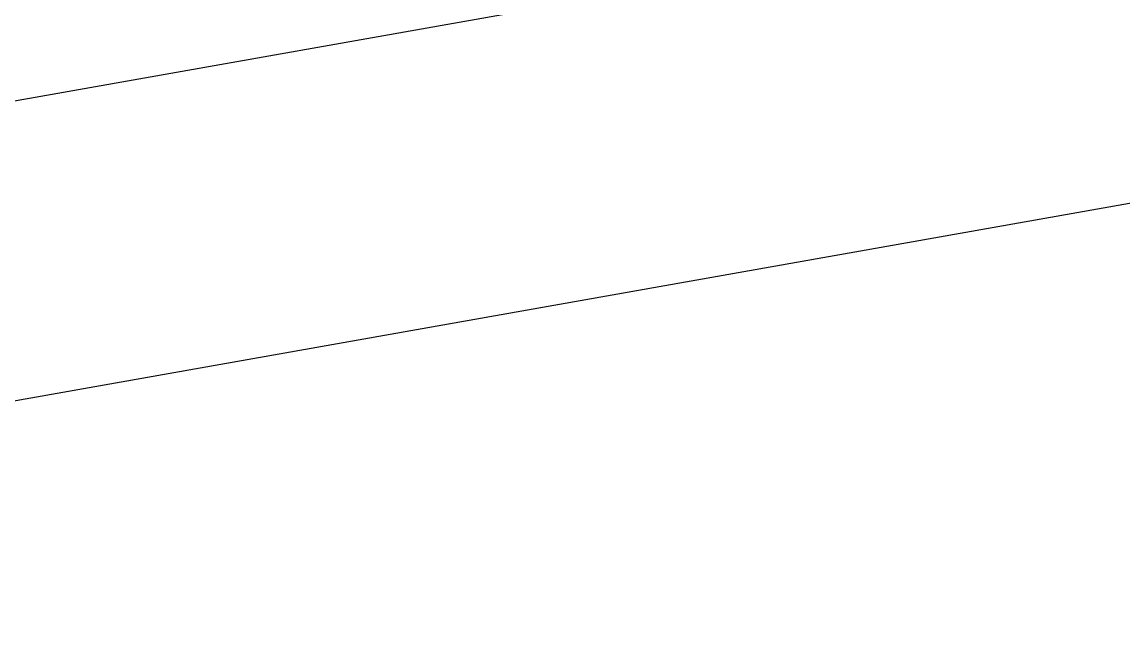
# Model space of a CAD drawing. Header units: millimetres. Extents: x -13407 to 95998, y -2611 to 109495.
# Drawn here: x 17317.241 to 17317.783, y 51113.683 to 51113.985 of the extents above; entities that cross this region are included whole.
import ezdxf
from ezdxf import colors
from ezdxf.entities.mleader import LeaderData, LeaderLine
from ezdxf.math import Vec2, Vec3

# ---------------------------------------------------------------- set-up
doc = ezdxf.new("R2010")
doc.units = ezdxf.units.MM
for name, color, linetype, lineweight in [('АР_Отметки', 250, 'Continuous', 15), ('АР_Размеры', 175, 'Continuous', 9), ('АР_Сущ Несущая стена', 202, 'Continuous', 30)]:
    doc.layers.add(name, color=color, linetype=linetype, lineweight=lineweight)
doc.styles.add('ISOCPEUR', font='isocpeur.ttf', dxfattribs={"width": 0.7})

# ---------------------------------------------------------------- blocks, each defined once
blk = doc.blocks.new('_DotSmall')
at = {"color": 0, "linetype": 'ByBlock', "const_width": 0.5}
blk.add_lwpolyline([(-0.0625, 0, 1), (0.0625, 0, 1)], format="xyb", close=True, dxfattribs=at)

msp = doc.modelspace()

# ---------------------------------------------------------------- linework, layer by layer
at = {"layer": 'АР_Размеры', "color": 5, "lineweight": 0, "ltscale": 100, "transparency": 33554687}
for points in [[(17316.1409, 51113.60436), (17319.86246, 51114.26396, 0.228696), (17320.16326, 51114.48102, -0.319049), (17320.60666, 51114.69914, -0.319002), (17320.95871, 51114.35235), (17321.17149, 51113.15185, -0.4144), (17321.02332, 51112.93985), (17320.78323, 51112.8973, 0.668339), (17320.7104, 51112.56732), (17322.12364, 51111.57956, 0.198883)], [(17316.1409, 51113.60436), (17319.86246, 51114.26396, 0.228696), (17320.16326, 51114.48102, -0.319049), (17320.60666, 51114.69914, -0.319002), (17320.95871, 51114.35235), (17321.17149, 51113.15185, -0.4144), (17321.02332, 51112.93985), (17320.78323, 51112.8973, 0.668339), (17320.7104, 51112.56732), (17322.12364, 51111.57956, 0.198883)], [(17316.1409, 51113.60436), (17319.86246, 51114.26396, 0.228696), (17320.16326, 51114.48102, -0.319049), (17320.60666, 51114.69914, -0.319002), (17320.95871, 51114.35235), (17321.17149, 51113.15185, -0.4144), (17321.02332, 51112.93985), (17320.78323, 51112.8973, 0.668339), (17320.7104, 51112.56732), (17322.12364, 51111.57956, 0.198883)], [(17316.1409, 51113.60436), (17319.86246, 51114.26396, 0.228696), (17320.16326, 51114.48102, -0.319049), (17320.60666, 51114.69914, -0.319002), (17320.95871, 51114.35235), (17321.17149, 51113.15185, -0.4144), (17321.02332, 51112.93985), (17320.78323, 51112.8973, 0.668339), (17320.7104, 51112.56732), (17322.12364, 51111.57956, 0.198883)], [(17316.1409, 51113.60436), (17319.86246, 51114.26396, 0.228696), (17320.16326, 51114.48102, -0.319049), (17320.60666, 51114.69914, -0.319002), (17320.95871, 51114.35235), (17321.17149, 51113.15185, -0.4144), (17321.02332, 51112.93985), (17320.78323, 51112.8973, 0.668339), (17320.7104, 51112.56732), (17322.12364, 51111.57956, 0.198883)], [(17316.1409, 51113.60436), (17319.86246, 51114.26396, 0.228696), (17320.16326, 51114.48102, -0.319049), (17320.60666, 51114.69914, -0.319002), (17320.95871, 51114.35235), (17321.17149, 51113.15185, -0.4144), (17321.02332, 51112.93985), (17320.78323, 51112.8973, 0.668339), (17320.7104, 51112.56732), (17322.12364, 51111.57956, 0.198883)], [(17316.1409, 51113.60436), (17319.86246, 51114.26396, 0.228696), (17320.16326, 51114.48102, -0.319049), (17320.60666, 51114.69914, -0.319002), (17320.95871, 51114.35235), (17321.17149, 51113.15185, -0.4144), (17321.02332, 51112.93985), (17320.78323, 51112.8973, 0.668339), (17320.7104, 51112.56732), (17322.12364, 51111.57956, 0.198883)], [(17316.1409, 51113.60436), (17319.86246, 51114.26396, 0.228696), (17320.16326, 51114.48102, -0.319049), (17320.60666, 51114.69914, -0.319002), (17320.95871, 51114.35235), (17321.17149, 51113.15185, -0.4144), (17321.02332, 51112.93985), (17320.78323, 51112.8973, 0.668339), (17320.7104, 51112.56732), (17322.12364, 51111.57956, 0.198883)], [(17316.1409, 51113.60436), (17319.86246, 51114.26396, 0.228696), (17320.16326, 51114.48102, -0.319049), (17320.60666, 51114.69914, -0.319002), (17320.95871, 51114.35235), (17321.17149, 51113.15185, -0.4144), (17321.02332, 51112.93985), (17320.78323, 51112.8973, 0.668339), (17320.7104, 51112.56732), (17322.12364, 51111.57956, 0.198883)], [(17316.1409, 51113.60436), (17319.86246, 51114.26396, 0.228696), (17320.16326, 51114.48102, -0.319049), (17320.60666, 51114.69914, -0.319002), (17320.95871, 51114.35235), (17321.17149, 51113.15185, -0.4144), (17321.02332, 51112.93985), (17320.78323, 51112.8973, 0.668339), (17320.7104, 51112.56732), (17322.12364, 51111.57956, 0.198883)], [(17316.1409, 51113.60436), (17319.86246, 51114.26396, 0.228696), (17320.16326, 51114.48102, -0.319049), (17320.60666, 51114.69914, -0.319002), (17320.95871, 51114.35235), (17321.17149, 51113.15185, -0.4144), (17321.02332, 51112.93985), (17320.78323, 51112.8973, 0.668339), (17320.7104, 51112.56732), (17322.12364, 51111.57956, 0.198883)], [(17316.1409, 51113.60436), (17319.86246, 51114.26396, 0.228696), (17320.16326, 51114.48102, -0.319049), (17320.60666, 51114.69914, -0.319002), (17320.95871, 51114.35235), (17321.17149, 51113.15185, -0.4144), (17321.02332, 51112.93985), (17320.78323, 51112.8973, 0.668339), (17320.7104, 51112.56732), (17322.12364, 51111.57956, 0.198883)], [(17316.1409, 51113.60436), (17319.86246, 51114.26396, 0.228696), (17320.16326, 51114.48102, -0.319049), (17320.60666, 51114.69914, -0.319002), (17320.95871, 51114.35235), (17321.17149, 51113.15185, -0.4144), (17321.02332, 51112.93985), (17320.78323, 51112.8973, 0.668339), (17320.7104, 51112.56732), (17322.12364, 51111.57956, 0.198883)], [(17316.1409, 51113.60436), (17319.86246, 51114.26396, 0.228696), (17320.16326, 51114.48102, -0.319049), (17320.60666, 51114.69914, -0.319002), (17320.95871, 51114.35235), (17321.17149, 51113.15185, -0.4144), (17321.02332, 51112.93985), (17320.78323, 51112.8973, 0.668339), (17320.7104, 51112.56732), (17322.12364, 51111.57956, 0.198883)], [(17316.1409, 51113.60436), (17319.86246, 51114.26396, 0.228696), (17320.16326, 51114.48102, -0.319049), (17320.60666, 51114.69914, -0.319002), (17320.95871, 51114.35235), (17321.17149, 51113.15185, -0.4144), (17321.02332, 51112.93985), (17320.78323, 51112.8973, 0.668339), (17320.7104, 51112.56732), (17322.12364, 51111.57956, 0.198883)], [(17316.1409, 51113.60436), (17319.86246, 51114.26396, 0.228696), (17320.16326, 51114.48102, -0.319049), (17320.60666, 51114.69914, -0.319002), (17320.95871, 51114.35235), (17321.17149, 51113.15185, -0.4144), (17321.02332, 51112.93985), (17320.78323, 51112.8973, 0.668339), (17320.7104, 51112.56732), (17322.12364, 51111.57956, 0.198883)], [(17316.1409, 51113.60436), (17319.86246, 51114.26396, 0.228696), (17320.16326, 51114.48102, -0.319049), (17320.60666, 51114.69914, -0.319002), (17320.95871, 51114.35235), (17321.17149, 51113.15185, -0.4144), (17321.02332, 51112.93985), (17320.78323, 51112.8973, 0.668339), (17320.7104, 51112.56732), (17322.12364, 51111.57956, 0.198883)], [(17316.1409, 51113.60436), (17319.86246, 51114.26396, 0.228696), (17320.16326, 51114.48102, -0.319049), (17320.60666, 51114.69914, -0.319002), (17320.95871, 51114.35235), (17321.17149, 51113.15185, -0.4144), (17321.02332, 51112.93985), (17320.78323, 51112.8973, 0.668339), (17320.7104, 51112.56732), (17322.12364, 51111.57956, 0.198883)], [(17316.1409, 51113.60436), (17319.86246, 51114.26396, 0.228696), (17320.16326, 51114.48102, -0.319049), (17320.60666, 51114.69914, -0.319002), (17320.95871, 51114.35235), (17321.17149, 51113.15185, -0.4144), (17321.02332, 51112.93985), (17320.78323, 51112.8973, 0.668339), (17320.7104, 51112.56732), (17322.12364, 51111.57956, 0.198883)], [(17316.1409, 51113.60436), (17319.86246, 51114.26396, 0.228696), (17320.16326, 51114.48102, -0.319049), (17320.60666, 51114.69914, -0.319002), (17320.95871, 51114.35235), (17321.17149, 51113.15185, -0.4144), (17321.02332, 51112.93985), (17320.78323, 51112.8973, 0.668339), (17320.7104, 51112.56732), (17322.12364, 51111.57956, 0.198883)], [(17316.1409, 51113.60436), (17319.86246, 51114.26396, 0.228696), (17320.16326, 51114.48102, -0.319049), (17320.60666, 51114.69914, -0.319002), (17320.95871, 51114.35235), (17321.17149, 51113.15185, -0.4144), (17321.02332, 51112.93985), (17320.78323, 51112.8973, 0.668339), (17320.7104, 51112.56732), (17322.12364, 51111.57956, 0.198883)], [(17316.1409, 51113.60436), (17319.86246, 51114.26396, 0.228696), (17320.16326, 51114.48102, -0.319049), (17320.60666, 51114.69914, -0.319002), (17320.95871, 51114.35235), (17321.17149, 51113.15185, -0.4144), (17321.02332, 51112.93985), (17320.78323, 51112.8973, 0.668339), (17320.7104, 51112.56732), (17322.12364, 51111.57956, 0.198883)], [(17316.1409, 51113.60436), (17319.86246, 51114.26396, 0.228696), (17320.16326, 51114.48102, -0.319049), (17320.60666, 51114.69914, -0.319002), (17320.95871, 51114.35235), (17321.17149, 51113.15185, -0.4144), (17321.02332, 51112.93985), (17320.78323, 51112.8973, 0.668339), (17320.7104, 51112.56732), (17322.12364, 51111.57956, 0.198883)], [(17316.1409, 51113.60436), (17319.86246, 51114.26396, 0.228696), (17320.16326, 51114.48102, -0.319049), (17320.60666, 51114.69914, -0.319002), (17320.95871, 51114.35235), (17321.17149, 51113.15185, -0.4144), (17321.02332, 51112.93985), (17320.78323, 51112.8973, 0.668339), (17320.7104, 51112.56732), (17322.12364, 51111.57956, 0.198883)], [(17316.1409, 51113.60436), (17319.86246, 51114.26396, 0.228696), (17320.16326, 51114.48102, -0.319049), (17320.60666, 51114.69914, -0.319002), (17320.95871, 51114.35235), (17321.17149, 51113.15185, -0.4144), (17321.02332, 51112.93985), (17320.78323, 51112.8973, 0.668339), (17320.7104, 51112.56732), (17322.12364, 51111.57956, 0.198883)], [(17316.1409, 51113.60436), (17319.86246, 51114.26396, 0.228696), (17320.16326, 51114.48102, -0.319049), (17320.60666, 51114.69914, -0.319002), (17320.95871, 51114.35235), (17321.17149, 51113.15185, -0.4144), (17321.02332, 51112.93985), (17320.78323, 51112.8973, 0.668339), (17320.7104, 51112.56732), (17322.12364, 51111.57956, 0.198883)], [(17316.1409, 51113.60436), (17319.86246, 51114.26396, 0.228696), (17320.16326, 51114.48102, -0.319049), (17320.60666, 51114.69914, -0.319002), (17320.95871, 51114.35235), (17321.17149, 51113.15185, -0.4144), (17321.02332, 51112.93985), (17320.78323, 51112.8973, 0.668339), (17320.7104, 51112.56732), (17322.12364, 51111.57956, 0.198883)], [(17316.1409, 51113.60436), (17319.86246, 51114.26396, 0.228696), (17320.16326, 51114.48102, -0.319049), (17320.60666, 51114.69914, -0.319002), (17320.95871, 51114.35235), (17321.17149, 51113.15185, -0.4144), (17321.02332, 51112.93985), (17320.78323, 51112.8973, 0.668339), (17320.7104, 51112.56732), (17322.12364, 51111.57956, 0.198883)], [(17316.1409, 51113.60436), (17319.86246, 51114.26396, 0.228696), (17320.16326, 51114.48102, -0.319049), (17320.60666, 51114.69914, -0.319002), (17320.95871, 51114.35235), (17321.17149, 51113.15185, -0.4144), (17321.02332, 51112.93985), (17320.78323, 51112.8973, 0.668339), (17320.7104, 51112.56732), (17322.12364, 51111.57956, 0.198883)], [(17316.1409, 51113.60436), (17319.86246, 51114.26396, 0.228696), (17320.16326, 51114.48102, -0.319049), (17320.60666, 51114.69914, -0.319002), (17320.95871, 51114.35235), (17321.17149, 51113.15185, -0.4144), (17321.02332, 51112.93985), (17320.78323, 51112.8973, 0.668339), (17320.7104, 51112.56732), (17322.12364, 51111.57956, 0.198883)], [(17316.1409, 51113.60436), (17319.86246, 51114.26396, 0.228696), (17320.16326, 51114.48102, -0.319049), (17320.60666, 51114.69914, -0.319002), (17320.95871, 51114.35235), (17321.17149, 51113.15185, -0.4144), (17321.02332, 51112.93985), (17320.78323, 51112.8973, 0.668339), (17320.7104, 51112.56732), (17322.12364, 51111.57956, 0.198883)], [(17316.1409, 51113.60436), (17319.86246, 51114.26396, 0.228696), (17320.16326, 51114.48102, -0.319049), (17320.60666, 51114.69914, -0.319002), (17320.95871, 51114.35235), (17321.17149, 51113.15185, -0.4144), (17321.02332, 51112.93985), (17320.78323, 51112.8973, 0.668339), (17320.7104, 51112.56732), (17322.12364, 51111.57956, 0.198883)], [(17316.1409, 51113.60436), (17319.86246, 51114.26396, 0.228696), (17320.16326, 51114.48102, -0.319049), (17320.60666, 51114.69914, -0.319002), (17320.95871, 51114.35235), (17321.17149, 51113.15185, -0.4144), (17321.02332, 51112.93985), (17320.78323, 51112.8973, 0.668339), (17320.7104, 51112.56732), (17322.12364, 51111.57956, 0.198883)], [(17316.1409, 51113.60436), (17319.86246, 51114.26396, 0.228696), (17320.16326, 51114.48102, -0.319049), (17320.60666, 51114.69914, -0.319002), (17320.95871, 51114.35235), (17321.17149, 51113.15185, -0.4144), (17321.02332, 51112.93985), (17320.78323, 51112.8973, 0.668339), (17320.7104, 51112.56732), (17322.12364, 51111.57956, 0.198883)], [(17316.1409, 51113.60436), (17319.86246, 51114.26396, 0.228696), (17320.16326, 51114.48102, -0.319049), (17320.60666, 51114.69914, -0.319002), (17320.95871, 51114.35235), (17321.17149, 51113.15185, -0.4144), (17321.02332, 51112.93985), (17320.78323, 51112.8973, 0.668339), (17320.7104, 51112.56732), (17322.12364, 51111.57956, 0.198883)], [(17316.1409, 51113.60436), (17319.86246, 51114.26396, 0.228696), (17320.16326, 51114.48102, -0.319049), (17320.60666, 51114.69914, -0.319002), (17320.95871, 51114.35235), (17321.17149, 51113.15185, -0.4144), (17321.02332, 51112.93985), (17320.78323, 51112.8973, 0.668339), (17320.7104, 51112.56732), (17322.12364, 51111.57956, 0.198883)], [(17316.1409, 51113.60436), (17319.86246, 51114.26396, 0.228696), (17320.16326, 51114.48102, -0.319049), (17320.60666, 51114.69914, -0.319002), (17320.95871, 51114.35235), (17321.17149, 51113.15185, -0.4144), (17321.02332, 51112.93985), (17320.78323, 51112.8973, 0.668339), (17320.7104, 51112.56732), (17322.12364, 51111.57956, 0.198883)], [(17316.1409, 51113.60436), (17319.86246, 51114.26396, 0.228696), (17320.16326, 51114.48102, -0.319049), (17320.60666, 51114.69914, -0.319002), (17320.95871, 51114.35235), (17321.17149, 51113.15185, -0.4144), (17321.02332, 51112.93985), (17320.78323, 51112.8973, 0.668339), (17320.7104, 51112.56732), (17322.12364, 51111.57956, 0.198883)], [(17316.1409, 51113.60436), (17319.86246, 51114.26396, 0.228696), (17320.16326, 51114.48102, -0.319049), (17320.60666, 51114.69914, -0.319002), (17320.95871, 51114.35235), (17321.17149, 51113.15185, -0.4144), (17321.02332, 51112.93985), (17320.78323, 51112.8973, 0.668339), (17320.7104, 51112.56732), (17322.12364, 51111.57956, 0.198883)], [(17316.1409, 51113.60436), (17319.86246, 51114.26396, 0.228696), (17320.16326, 51114.48102, -0.319049), (17320.60666, 51114.69914, -0.319002), (17320.95871, 51114.35235), (17321.17149, 51113.15185, -0.4144), (17321.02332, 51112.93985), (17320.78323, 51112.8973, 0.668339), (17320.7104, 51112.56732), (17322.12364, 51111.57956, 0.198883)], [(17316.1409, 51113.60436), (17319.86246, 51114.26396, 0.228696), (17320.16326, 51114.48102, -0.319049), (17320.60666, 51114.69914, -0.319002), (17320.95871, 51114.35235), (17321.17149, 51113.15185, -0.4144), (17321.02332, 51112.93985), (17320.78323, 51112.8973, 0.668339), (17320.7104, 51112.56732), (17322.12364, 51111.57956, 0.198883)], [(17316.1409, 51113.60436), (17319.86246, 51114.26396, 0.228696), (17320.16326, 51114.48102, -0.319049), (17320.60666, 51114.69914, -0.319002), (17320.95871, 51114.35235), (17321.17149, 51113.15185, -0.4144), (17321.02332, 51112.93985), (17320.78323, 51112.8973, 0.668339), (17320.7104, 51112.56732), (17322.12364, 51111.57956, 0.198883)], [(17316.1409, 51113.60436), (17319.86246, 51114.26396, 0.228696), (17320.16326, 51114.48102, -0.319049), (17320.60666, 51114.69914, -0.319002), (17320.95871, 51114.35235), (17321.17149, 51113.15185, -0.4144), (17321.02332, 51112.93985), (17320.78323, 51112.8973, 0.668339), (17320.7104, 51112.56732), (17322.12364, 51111.57956, 0.198883)], [(17316.1409, 51113.60436), (17319.86246, 51114.26396, 0.228696), (17320.16326, 51114.48102, -0.319049), (17320.60666, 51114.69914, -0.319002), (17320.95871, 51114.35235), (17321.17149, 51113.15185, -0.4144), (17321.02332, 51112.93985), (17320.78323, 51112.8973, 0.668339), (17320.7104, 51112.56732), (17322.12364, 51111.57956, 0.198883)], [(17316.1409, 51113.60436), (17319.86246, 51114.26396, 0.228696), (17320.16326, 51114.48102, -0.319049), (17320.60666, 51114.69914, -0.319002), (17320.95871, 51114.35235), (17321.17149, 51113.15185, -0.4144), (17321.02332, 51112.93985), (17320.78323, 51112.8973, 0.668339), (17320.7104, 51112.56732), (17322.12364, 51111.57956, 0.198883)], [(17316.1409, 51113.60436), (17319.86246, 51114.26396, 0.228696), (17320.16326, 51114.48102, -0.319049), (17320.60666, 51114.69914, -0.319002), (17320.95871, 51114.35235), (17321.17149, 51113.15185, -0.4144), (17321.02332, 51112.93985), (17320.78323, 51112.8973, 0.668339), (17320.7104, 51112.56732), (17322.12364, 51111.57956, 0.198883)], [(17316.1409, 51113.60436), (17319.86246, 51114.26396, 0.228696), (17320.16326, 51114.48102, -0.319049), (17320.60666, 51114.69914, -0.319002), (17320.95871, 51114.35235), (17321.17149, 51113.15185, -0.4144), (17321.02332, 51112.93985), (17320.78323, 51112.8973, 0.668339), (17320.7104, 51112.56732), (17322.12364, 51111.57956, 0.198883)], [(17316.1409, 51113.60436), (17319.86246, 51114.26396, 0.228696), (17320.16326, 51114.48102, -0.319049), (17320.60666, 51114.69914, -0.319002), (17320.95871, 51114.35235), (17321.17149, 51113.15185, -0.4144), (17321.02332, 51112.93985), (17320.78323, 51112.8973, 0.668339), (17320.7104, 51112.56732), (17322.12364, 51111.57956, 0.198883)], [(17316.1409, 51113.60436), (17319.86246, 51114.26396, 0.228696), (17320.16326, 51114.48102, -0.319049), (17320.60666, 51114.69914, -0.319002), (17320.95871, 51114.35235), (17321.17149, 51113.15185, -0.4144), (17321.02332, 51112.93985), (17320.78323, 51112.8973, 0.668339), (17320.7104, 51112.56732), (17322.12364, 51111.57956, 0.198883)], [(17316.1409, 51113.60436), (17319.86246, 51114.26396, 0.228696), (17320.16326, 51114.48102, -0.319049), (17320.60666, 51114.69914, -0.319002), (17320.95871, 51114.35235), (17321.17149, 51113.15185, -0.4144), (17321.02332, 51112.93985), (17320.78323, 51112.8973, 0.668339), (17320.7104, 51112.56732), (17322.12364, 51111.57956, 0.198883)], [(17316.1409, 51113.60436), (17319.86246, 51114.26396, 0.228696), (17320.16326, 51114.48102, -0.319049), (17320.60666, 51114.69914, -0.319002), (17320.95871, 51114.35235), (17321.17149, 51113.15185, -0.4144), (17321.02332, 51112.93985), (17320.78323, 51112.8973, 0.668339), (17320.7104, 51112.56732), (17322.12364, 51111.57956, 0.198883)], [(17316.1409, 51113.60436), (17319.86246, 51114.26396, 0.228696), (17320.16326, 51114.48102, -0.319049), (17320.60666, 51114.69914, -0.319002), (17320.95871, 51114.35235), (17321.17149, 51113.15185, -0.4144), (17321.02332, 51112.93985), (17320.78323, 51112.8973, 0.668339), (17320.7104, 51112.56732), (17322.12364, 51111.57956, 0.198883)], [(17316.1409, 51113.60436), (17319.86246, 51114.26396, 0.228696), (17320.16326, 51114.48102, -0.319049), (17320.60666, 51114.69914, -0.319002), (17320.95871, 51114.35235), (17321.17149, 51113.15185, -0.4144), (17321.02332, 51112.93985), (17320.78323, 51112.8973, 0.668339), (17320.7104, 51112.56732), (17322.12364, 51111.57956, 0.198883)], [(17316.1409, 51113.60436), (17319.86246, 51114.26396, 0.228696), (17320.16326, 51114.48102, -0.319049), (17320.60666, 51114.69914, -0.319002), (17320.95871, 51114.35235), (17321.17149, 51113.15185, -0.4144), (17321.02332, 51112.93985), (17320.78323, 51112.8973, 0.668339), (17320.7104, 51112.56732), (17322.12364, 51111.57956, 0.198883)], [(17316.1409, 51113.60436), (17319.86246, 51114.26396, 0.228696), (17320.16326, 51114.48102, -0.319049), (17320.60666, 51114.69914, -0.319002), (17320.95871, 51114.35235), (17321.17149, 51113.15185, -0.4144), (17321.02332, 51112.93985), (17320.78323, 51112.8973, 0.668339), (17320.7104, 51112.56732), (17322.12364, 51111.57956, 0.198883)], [(17316.1409, 51113.60436), (17319.86246, 51114.26396, 0.228696), (17320.16326, 51114.48102, -0.319049), (17320.60666, 51114.69914, -0.319002), (17320.95871, 51114.35235), (17321.17149, 51113.15185, -0.4144), (17321.02332, 51112.93985), (17320.78323, 51112.8973, 0.668339), (17320.7104, 51112.56732), (17322.12364, 51111.57956, 0.198883)], [(17316.1409, 51113.60436), (17319.86246, 51114.26396, 0.228696), (17320.16326, 51114.48102, -0.319049), (17320.60666, 51114.69914, -0.319002), (17320.95871, 51114.35235), (17321.17149, 51113.15185, -0.4144), (17321.02332, 51112.93985), (17320.78323, 51112.8973, 0.668339), (17320.7104, 51112.56732), (17322.12364, 51111.57956, 0.198883)], [(17316.1409, 51113.60436), (17319.86246, 51114.26396, 0.228696), (17320.16326, 51114.48102, -0.319049), (17320.60666, 51114.69914, -0.319002), (17320.95871, 51114.35235), (17321.17149, 51113.15185, -0.4144), (17321.02332, 51112.93985), (17320.78323, 51112.8973, 0.668339), (17320.7104, 51112.56732), (17322.12364, 51111.57956, 0.198883)], [(17316.1409, 51113.60436), (17319.86246, 51114.26396, 0.228696), (17320.16326, 51114.48102, -0.319049), (17320.60666, 51114.69914, -0.319002), (17320.95871, 51114.35235), (17321.17149, 51113.15185, -0.4144), (17321.02332, 51112.93985), (17320.78323, 51112.8973, 0.668339), (17320.7104, 51112.56732), (17322.12364, 51111.57956, 0.198883)], [(17316.1409, 51113.60436), (17319.86246, 51114.26396, 0.228696), (17320.16326, 51114.48102, -0.319049), (17320.60666, 51114.69914, -0.319002), (17320.95871, 51114.35235), (17321.17149, 51113.15185, -0.4144), (17321.02332, 51112.93985), (17320.78323, 51112.8973, 0.668339), (17320.7104, 51112.56732), (17322.12364, 51111.57956, 0.198883)], [(17316.1409, 51113.60436), (17319.86246, 51114.26396, 0.228696), (17320.16326, 51114.48102, -0.319049), (17320.60666, 51114.69914, -0.319002), (17320.95871, 51114.35235), (17321.17149, 51113.15185, -0.4144), (17321.02332, 51112.93985), (17320.78323, 51112.8973, 0.668339), (17320.7104, 51112.56732), (17322.12364, 51111.57956, 0.198883)], [(17316.1409, 51113.60436), (17319.86246, 51114.26396, 0.228696), (17320.16326, 51114.48102, -0.319049), (17320.60666, 51114.69914, -0.319002), (17320.95871, 51114.35235), (17321.17149, 51113.15185, -0.4144), (17321.02332, 51112.93985), (17320.78323, 51112.8973, 0.668339), (17320.7104, 51112.56732), (17322.12364, 51111.57956, 0.198883)], [(17316.1409, 51113.60436), (17319.86246, 51114.26396, 0.228696), (17320.16326, 51114.48102, -0.319049), (17320.60666, 51114.69914, -0.319002), (17320.95871, 51114.35235), (17321.17149, 51113.15185, -0.4144), (17321.02332, 51112.93985), (17320.78323, 51112.8973, 0.668339), (17320.7104, 51112.56732), (17322.12364, 51111.57956, 0.198883)], [(17316.1409, 51113.60436), (17319.86246, 51114.26396, 0.228696), (17320.16326, 51114.48102, -0.319049), (17320.60666, 51114.69914, -0.319002), (17320.95871, 51114.35235), (17321.17149, 51113.15185, -0.4144), (17321.02332, 51112.93985), (17320.78323, 51112.8973, 0.668339), (17320.7104, 51112.56732), (17322.12364, 51111.57956, 0.198883)], [(17316.1409, 51113.60436), (17319.86246, 51114.26396, 0.228696), (17320.16326, 51114.48102, -0.319049), (17320.60666, 51114.69914, -0.319002), (17320.95871, 51114.35235), (17321.17149, 51113.15185, -0.4144), (17321.02332, 51112.93985), (17320.78323, 51112.8973, 0.668339), (17320.7104, 51112.56732), (17322.12364, 51111.57956, 0.198883)], [(17316.1409, 51113.60436), (17319.86246, 51114.26396, 0.228696), (17320.16326, 51114.48102, -0.319049), (17320.60666, 51114.69914, -0.319002), (17320.95871, 51114.35235), (17321.17149, 51113.15185, -0.4144), (17321.02332, 51112.93985), (17320.78323, 51112.8973, 0.668339), (17320.7104, 51112.56732), (17322.12364, 51111.57956, 0.198883)], [(17316.1409, 51113.60436), (17319.86246, 51114.26396, 0.228696), (17320.16326, 51114.48102, -0.319049), (17320.60666, 51114.69914, -0.319002), (17320.95871, 51114.35235), (17321.17149, 51113.15185, -0.4144), (17321.02332, 51112.93985), (17320.78323, 51112.8973, 0.668339), (17320.7104, 51112.56732), (17322.12364, 51111.57956, 0.198883)], [(17316.1409, 51113.60436), (17319.86246, 51114.26396, 0.228696), (17320.16326, 51114.48102, -0.319049), (17320.60666, 51114.69914, -0.319002), (17320.95871, 51114.35235), (17321.17149, 51113.15185, -0.4144), (17321.02332, 51112.93985), (17320.78323, 51112.8973, 0.668339), (17320.7104, 51112.56732), (17322.12364, 51111.57956, 0.198883)], [(17316.1409, 51113.60436), (17319.86246, 51114.26396, 0.228696), (17320.16326, 51114.48102, -0.319049), (17320.60666, 51114.69914, -0.319002), (17320.95871, 51114.35235), (17321.17149, 51113.15185, -0.4144), (17321.02332, 51112.93985), (17320.78323, 51112.8973, 0.668339), (17320.7104, 51112.56732), (17322.12364, 51111.57956, 0.198883)], [(17316.1409, 51113.60436), (17319.86246, 51114.26396, 0.228696), (17320.16326, 51114.48102, -0.319049), (17320.60666, 51114.69914, -0.319002), (17320.95871, 51114.35235), (17321.17149, 51113.15185, -0.4144), (17321.02332, 51112.93985), (17320.78323, 51112.8973, 0.668339), (17320.7104, 51112.56732), (17322.12364, 51111.57956, 0.198883)], [(17316.1409, 51113.60436), (17319.86246, 51114.26396, 0.228696), (17320.16326, 51114.48102, -0.319049), (17320.60666, 51114.69914, -0.319002), (17320.95871, 51114.35235), (17321.17149, 51113.15185, -0.4144), (17321.02332, 51112.93985), (17320.78323, 51112.8973, 0.668339), (17320.7104, 51112.56732), (17322.12364, 51111.57956, 0.198883)], [(17316.1409, 51113.60436), (17319.86246, 51114.26396, 0.228696), (17320.16326, 51114.48102, -0.319049), (17320.60666, 51114.69914, -0.319002), (17320.95871, 51114.35235), (17321.17149, 51113.15185, -0.4144), (17321.02332, 51112.93985), (17320.78323, 51112.8973, 0.668339), (17320.7104, 51112.56732), (17322.12364, 51111.57956, 0.198883)], [(17316.1409, 51113.60436), (17319.86246, 51114.26396, 0.228696), (17320.16326, 51114.48102, -0.319049), (17320.60666, 51114.69914, -0.319002), (17320.95871, 51114.35235), (17321.17149, 51113.15185, -0.4144), (17321.02332, 51112.93985), (17320.78323, 51112.8973, 0.668339), (17320.7104, 51112.56732), (17322.12364, 51111.57956, 0.198883)], [(17316.1409, 51113.60436), (17319.86246, 51114.26396, 0.228696), (17320.16326, 51114.48102, -0.319049), (17320.60666, 51114.69914, -0.319002), (17320.95871, 51114.35235), (17321.17149, 51113.15185, -0.4144), (17321.02332, 51112.93985), (17320.78323, 51112.8973, 0.668339), (17320.7104, 51112.56732), (17322.12364, 51111.57956, 0.198883)], [(17316.1409, 51113.60436), (17319.86246, 51114.26396, 0.228696), (17320.16326, 51114.48102, -0.319049), (17320.60666, 51114.69914, -0.319002), (17320.95871, 51114.35235), (17321.17149, 51113.15185, -0.4144), (17321.02332, 51112.93985), (17320.78323, 51112.8973, 0.668339), (17320.7104, 51112.56732), (17322.12364, 51111.57956, 0.198883)], [(17316.1409, 51113.60436), (17319.86246, 51114.26396, 0.228696), (17320.16326, 51114.48102, -0.319049), (17320.60666, 51114.69914, -0.319002), (17320.95871, 51114.35235), (17321.17149, 51113.15185, -0.4144), (17321.02332, 51112.93985), (17320.78323, 51112.8973, 0.668339), (17320.7104, 51112.56732), (17322.12364, 51111.57956, 0.198883)], [(17316.1409, 51113.60436), (17319.86246, 51114.26396, 0.228696), (17320.16326, 51114.48102, -0.319049), (17320.60666, 51114.69914, -0.319002), (17320.95871, 51114.35235), (17321.17149, 51113.15185, -0.4144), (17321.02332, 51112.93985), (17320.78323, 51112.8973, 0.668339), (17320.7104, 51112.56732), (17322.12364, 51111.57956, 0.198883)], [(17316.1409, 51113.60436), (17319.86246, 51114.26396, 0.228696), (17320.16326, 51114.48102, -0.319049), (17320.60666, 51114.69914, -0.319002), (17320.95871, 51114.35235), (17321.17149, 51113.15185, -0.4144), (17321.02332, 51112.93985), (17320.78323, 51112.8973, 0.668339), (17320.7104, 51112.56732), (17322.12364, 51111.57956, 0.198883)], [(17316.1409, 51113.60436), (17319.86246, 51114.26396, 0.228696), (17320.16326, 51114.48102, -0.319049), (17320.60666, 51114.69914, -0.319002), (17320.95871, 51114.35235), (17321.17149, 51113.15185, -0.4144), (17321.02332, 51112.93985), (17320.78323, 51112.8973, 0.668339), (17320.7104, 51112.56732), (17322.12364, 51111.57956, 0.198883)], [(17316.1409, 51113.60436), (17319.86246, 51114.26396, 0.228696), (17320.16326, 51114.48102, -0.319049), (17320.60666, 51114.69914, -0.319002), (17320.95871, 51114.35235), (17321.17149, 51113.15185, -0.4144), (17321.02332, 51112.93985), (17320.78323, 51112.8973, 0.668339), (17320.7104, 51112.56732), (17322.12364, 51111.57956, 0.198883)], [(17316.1409, 51113.60436), (17319.86246, 51114.26396, 0.228696), (17320.16326, 51114.48102, -0.319049), (17320.60666, 51114.69914, -0.319002), (17320.95871, 51114.35235), (17321.17149, 51113.15185, -0.4144), (17321.02332, 51112.93985), (17320.78323, 51112.8973, 0.668339), (17320.7104, 51112.56732), (17322.12364, 51111.57956, 0.198883)], [(17316.1409, 51113.60436), (17319.86246, 51114.26396, 0.228696), (17320.16326, 51114.48102, -0.319049), (17320.60666, 51114.69914, -0.319002), (17320.95871, 51114.35235), (17321.17149, 51113.15185, -0.4144), (17321.02332, 51112.93985), (17320.78323, 51112.8973, 0.668339), (17320.7104, 51112.56732), (17322.12364, 51111.57956, 0.198883)], [(17321.07705, 51114.13128), (17320.3917, 51114.50511), (17317.03022, 51113.90933, 0.551224), (17316.83527, 51113.43222), (17318.64522, 51110.90512, -0.267349), (17318.74555, 51109.87567), (17318.19549, 51108.78761, 0.249629), (17318.22836, 51108.27306), (17320.69634, 51104.12904, 0.827043), (17321.70344, 51104.51301)], [(17321.07705, 51114.13128), (17320.3917, 51114.50511), (17317.03022, 51113.90933, 0.551224), (17316.83527, 51113.43222), (17318.64522, 51110.90512, -0.267349), (17318.74555, 51109.87567), (17318.19549, 51108.78761, 0.249629), (17318.22836, 51108.27306), (17320.69634, 51104.12904, 0.827043), (17321.70344, 51104.51301)], [(17321.07705, 51114.13128), (17320.3917, 51114.50511), (17317.03022, 51113.90933, 0.551224), (17316.83527, 51113.43222), (17318.64522, 51110.90512, -0.267349), (17318.74555, 51109.87567), (17318.19549, 51108.78761, 0.249629), (17318.22836, 51108.27306), (17320.69634, 51104.12904, 0.827043), (17321.70344, 51104.51301)], [(17321.07705, 51114.13128), (17320.3917, 51114.50511), (17317.03022, 51113.90933, 0.551224), (17316.83527, 51113.43222), (17318.64522, 51110.90512, -0.267349), (17318.74555, 51109.87567), (17318.19549, 51108.78761, 0.249629), (17318.22836, 51108.27306), (17320.69634, 51104.12904, 0.827043), (17321.70344, 51104.51301)], [(17321.07705, 51114.13128), (17320.3917, 51114.50511), (17317.03022, 51113.90933, 0.551224), (17316.83527, 51113.43222), (17318.64522, 51110.90512, -0.267349), (17318.74555, 51109.87567), (17318.19549, 51108.78761, 0.249629), (17318.22836, 51108.27306), (17320.69634, 51104.12904, 0.827043), (17321.70344, 51104.51301)], [(17321.07705, 51114.13128), (17320.3917, 51114.50511), (17317.03022, 51113.90933, 0.551224), (17316.83527, 51113.43222), (17318.64522, 51110.90512, -0.267349), (17318.74555, 51109.87567), (17318.19549, 51108.78761, 0.249629), (17318.22836, 51108.27306), (17320.69634, 51104.12904, 0.827043), (17321.70344, 51104.51301)], [(17321.07705, 51114.13128), (17320.3917, 51114.50511), (17317.03022, 51113.90933, 0.551224), (17316.83527, 51113.43222), (17318.64522, 51110.90512, -0.267349), (17318.74555, 51109.87567), (17318.19549, 51108.78761, 0.249629), (17318.22836, 51108.27306), (17320.69634, 51104.12904, 0.827043), (17321.70344, 51104.51301)], [(17321.07705, 51114.13128), (17320.3917, 51114.50511), (17317.03022, 51113.90933, 0.551224), (17316.83527, 51113.43222), (17318.64522, 51110.90512, -0.267349), (17318.74555, 51109.87567), (17318.19549, 51108.78761, 0.249629), (17318.22836, 51108.27306), (17320.69634, 51104.12904, 0.827043), (17321.70344, 51104.51301)], [(17321.07705, 51114.13128), (17320.3917, 51114.50511), (17317.03022, 51113.90933, 0.551224), (17316.83527, 51113.43222), (17318.64522, 51110.90512, -0.267349), (17318.74555, 51109.87567), (17318.19549, 51108.78761, 0.249629), (17318.22836, 51108.27306), (17320.69634, 51104.12904, 0.827043), (17321.70344, 51104.51301)], [(17321.07705, 51114.13128), (17320.3917, 51114.50511), (17317.03022, 51113.90933, 0.551224), (17316.83527, 51113.43222), (17318.64522, 51110.90512, -0.267349), (17318.74555, 51109.87567), (17318.19549, 51108.78761, 0.249629), (17318.22836, 51108.27306), (17320.69634, 51104.12904, 0.827043), (17321.70344, 51104.51301)], [(17321.07705, 51114.13128), (17320.3917, 51114.50511), (17317.03022, 51113.90933, 0.551224), (17316.83527, 51113.43222), (17318.64522, 51110.90512, -0.267349), (17318.74555, 51109.87567), (17318.19549, 51108.78761, 0.249629), (17318.22836, 51108.27306), (17320.69634, 51104.12904, 0.827043), (17321.70344, 51104.51301)], [(17321.07705, 51114.13128), (17320.3917, 51114.50511), (17317.03022, 51113.90933, 0.551224), (17316.83527, 51113.43222), (17318.64522, 51110.90512, -0.267349), (17318.74555, 51109.87567), (17318.19549, 51108.78761, 0.249629), (17318.22836, 51108.27306), (17320.69634, 51104.12904, 0.827043), (17321.70344, 51104.51301)], [(17321.07705, 51114.13128), (17320.3917, 51114.50511), (17317.03022, 51113.90933, 0.551224), (17316.83527, 51113.43222), (17318.64522, 51110.90512, -0.267349), (17318.74555, 51109.87567), (17318.19549, 51108.78761, 0.249629), (17318.22836, 51108.27306), (17320.69634, 51104.12904, 0.827043), (17321.70344, 51104.51301)], [(17321.07705, 51114.13128), (17320.3917, 51114.50511), (17317.03022, 51113.90933, 0.551224), (17316.83527, 51113.43222), (17318.64522, 51110.90512, -0.267349), (17318.74555, 51109.87567), (17318.19549, 51108.78761, 0.249629), (17318.22836, 51108.27306), (17320.69634, 51104.12904, 0.827043), (17321.70344, 51104.51301)], [(17321.07705, 51114.13128), (17320.3917, 51114.50511), (17317.03022, 51113.90933, 0.551224), (17316.83527, 51113.43222), (17318.64522, 51110.90512, -0.267349), (17318.74555, 51109.87567), (17318.19549, 51108.78761, 0.249629), (17318.22836, 51108.27306), (17320.69634, 51104.12904, 0.827043), (17321.70344, 51104.51301)], [(17321.07705, 51114.13128), (17320.3917, 51114.50511), (17317.03022, 51113.90933, 0.551224), (17316.83527, 51113.43222), (17318.64522, 51110.90512, -0.267349), (17318.74555, 51109.87567), (17318.19549, 51108.78761, 0.249629), (17318.22836, 51108.27306), (17320.69634, 51104.12904, 0.827043), (17321.70344, 51104.51301)], [(17321.07705, 51114.13128), (17320.3917, 51114.50511), (17317.03022, 51113.90933, 0.551224), (17316.83527, 51113.43222), (17318.64522, 51110.90512, -0.267349), (17318.74555, 51109.87567), (17318.19549, 51108.78761, 0.249629), (17318.22836, 51108.27306), (17320.69634, 51104.12904, 0.827043), (17321.70344, 51104.51301)], [(17321.07705, 51114.13128), (17320.3917, 51114.50511), (17317.03022, 51113.90933, 0.551224), (17316.83527, 51113.43222), (17318.64522, 51110.90512, -0.267349), (17318.74555, 51109.87567), (17318.19549, 51108.78761, 0.249629), (17318.22836, 51108.27306), (17320.69634, 51104.12904, 0.827043), (17321.70344, 51104.51301)], [(17321.07705, 51114.13128), (17320.3917, 51114.50511), (17317.03022, 51113.90933, 0.551224), (17316.83527, 51113.43222), (17318.64522, 51110.90512, -0.267349), (17318.74555, 51109.87567), (17318.19549, 51108.78761, 0.249629), (17318.22836, 51108.27306), (17320.69634, 51104.12904, 0.827043), (17321.70344, 51104.51301)], [(17321.07705, 51114.13128), (17320.3917, 51114.50511), (17317.03022, 51113.90933, 0.551224), (17316.83527, 51113.43222), (17318.64522, 51110.90512, -0.267349), (17318.74555, 51109.87567), (17318.19549, 51108.78761, 0.249629), (17318.22836, 51108.27306), (17320.69634, 51104.12904, 0.827043), (17321.70344, 51104.51301)], [(17321.07705, 51114.13128), (17320.3917, 51114.50511), (17317.03022, 51113.90933, 0.551224), (17316.83527, 51113.43222), (17318.64522, 51110.90512, -0.267349), (17318.74555, 51109.87567), (17318.19549, 51108.78761, 0.249629), (17318.22836, 51108.27306), (17320.69634, 51104.12904, 0.827043), (17321.70344, 51104.51301)], [(17321.07705, 51114.13128), (17320.3917, 51114.50511), (17317.03022, 51113.90933, 0.551224), (17316.83527, 51113.43222), (17318.64522, 51110.90512, -0.267349), (17318.74555, 51109.87567), (17318.19549, 51108.78761, 0.249629), (17318.22836, 51108.27306), (17320.69634, 51104.12904, 0.827043), (17321.70344, 51104.51301)], [(17321.07705, 51114.13128), (17320.3917, 51114.50511), (17317.03022, 51113.90933, 0.551224), (17316.83527, 51113.43222), (17318.64522, 51110.90512, -0.267349), (17318.74555, 51109.87567), (17318.19549, 51108.78761, 0.249629), (17318.22836, 51108.27306), (17320.69634, 51104.12904, 0.827043), (17321.70344, 51104.51301)], [(17321.07705, 51114.13128), (17320.3917, 51114.50511), (17317.03022, 51113.90933, 0.551224), (17316.83527, 51113.43222), (17318.64522, 51110.90512, -0.267349), (17318.74555, 51109.87567), (17318.19549, 51108.78761, 0.249629), (17318.22836, 51108.27306), (17320.69634, 51104.12904, 0.827043), (17321.70344, 51104.51301)], [(17321.07705, 51114.13128), (17320.3917, 51114.50511), (17317.03022, 51113.90933, 0.551224), (17316.83527, 51113.43222), (17318.64522, 51110.90512, -0.267349), (17318.74555, 51109.87567), (17318.19549, 51108.78761, 0.249629), (17318.22836, 51108.27306), (17320.69634, 51104.12904, 0.827043), (17321.70344, 51104.51301)], [(17321.07705, 51114.13128), (17320.3917, 51114.50511), (17317.03022, 51113.90933, 0.551224), (17316.83527, 51113.43222), (17318.64522, 51110.90512, -0.267349), (17318.74555, 51109.87567), (17318.19549, 51108.78761, 0.249629), (17318.22836, 51108.27306), (17320.69634, 51104.12904, 0.827043), (17321.70344, 51104.51301)], [(17321.07705, 51114.13128), (17320.3917, 51114.50511), (17317.03022, 51113.90933, 0.551224), (17316.83527, 51113.43222), (17318.64522, 51110.90512, -0.267349), (17318.74555, 51109.87567), (17318.19549, 51108.78761, 0.249629), (17318.22836, 51108.27306), (17320.69634, 51104.12904, 0.827043), (17321.70344, 51104.51301)], [(17321.07705, 51114.13128), (17320.3917, 51114.50511), (17317.03022, 51113.90933, 0.551224), (17316.83527, 51113.43222), (17318.64522, 51110.90512, -0.267349), (17318.74555, 51109.87567), (17318.19549, 51108.78761, 0.249629), (17318.22836, 51108.27306), (17320.69634, 51104.12904, 0.827043), (17321.70344, 51104.51301)], [(17321.07705, 51114.13128), (17320.3917, 51114.50511), (17317.03022, 51113.90933, 0.551224), (17316.83527, 51113.43222), (17318.64522, 51110.90512, -0.267349), (17318.74555, 51109.87567), (17318.19549, 51108.78761, 0.249629), (17318.22836, 51108.27306), (17320.69634, 51104.12904, 0.827043), (17321.70344, 51104.51301)], [(17321.07705, 51114.13128), (17320.3917, 51114.50511), (17317.03022, 51113.90933, 0.551224), (17316.83527, 51113.43222), (17318.64522, 51110.90512, -0.267349), (17318.74555, 51109.87567), (17318.19549, 51108.78761, 0.249629), (17318.22836, 51108.27306), (17320.69634, 51104.12904, 0.827043), (17321.70344, 51104.51301)], [(17321.07705, 51114.13128), (17320.3917, 51114.50511), (17317.03022, 51113.90933, 0.551224), (17316.83527, 51113.43222), (17318.64522, 51110.90512, -0.267349), (17318.74555, 51109.87567), (17318.19549, 51108.78761, 0.249629), (17318.22836, 51108.27306), (17320.69634, 51104.12904, 0.827043), (17321.70344, 51104.51301)], [(17321.07705, 51114.13128), (17320.3917, 51114.50511), (17317.03022, 51113.90933, 0.551224), (17316.83527, 51113.43222), (17318.64522, 51110.90512, -0.267349), (17318.74555, 51109.87567), (17318.19549, 51108.78761, 0.249629), (17318.22836, 51108.27306), (17320.69634, 51104.12904, 0.827043), (17321.70344, 51104.51301)], [(17321.07705, 51114.13128), (17320.3917, 51114.50511), (17317.03022, 51113.90933, 0.551224), (17316.83527, 51113.43222), (17318.64522, 51110.90512, -0.267349), (17318.74555, 51109.87567), (17318.19549, 51108.78761, 0.249629), (17318.22836, 51108.27306), (17320.69634, 51104.12904, 0.827043), (17321.70344, 51104.51301)], [(17321.07705, 51114.13128), (17320.3917, 51114.50511), (17317.03022, 51113.90933, 0.551224), (17316.83527, 51113.43222), (17318.64522, 51110.90512, -0.267349), (17318.74555, 51109.87567), (17318.19549, 51108.78761, 0.249629), (17318.22836, 51108.27306), (17320.69634, 51104.12904, 0.827043), (17321.70344, 51104.51301)], [(17321.07705, 51114.13128), (17320.3917, 51114.50511), (17317.03022, 51113.90933, 0.551224), (17316.83527, 51113.43222), (17318.64522, 51110.90512, -0.267349), (17318.74555, 51109.87567), (17318.19549, 51108.78761, 0.249629), (17318.22836, 51108.27306), (17320.69634, 51104.12904, 0.827043), (17321.70344, 51104.51301)], [(17321.07705, 51114.13128), (17320.3917, 51114.50511), (17317.03022, 51113.90933, 0.551224), (17316.83527, 51113.43222), (17318.64522, 51110.90512, -0.267349), (17318.74555, 51109.87567), (17318.19549, 51108.78761, 0.249629), (17318.22836, 51108.27306), (17320.69634, 51104.12904, 0.827043), (17321.70344, 51104.51301)], [(17321.07705, 51114.13128), (17320.3917, 51114.50511), (17317.03022, 51113.90933, 0.551224), (17316.83527, 51113.43222), (17318.64522, 51110.90512, -0.267349), (17318.74555, 51109.87567), (17318.19549, 51108.78761, 0.249629), (17318.22836, 51108.27306), (17320.69634, 51104.12904, 0.827043), (17321.70344, 51104.51301)], [(17321.07705, 51114.13128), (17320.3917, 51114.50511), (17317.03022, 51113.90933, 0.551224), (17316.83527, 51113.43222), (17318.64522, 51110.90512, -0.267349), (17318.74555, 51109.87567), (17318.19549, 51108.78761, 0.249629), (17318.22836, 51108.27306), (17320.69634, 51104.12904, 0.827043), (17321.70344, 51104.51301)], [(17321.07705, 51114.13128), (17320.3917, 51114.50511), (17317.03022, 51113.90933, 0.551224), (17316.83527, 51113.43222), (17318.64522, 51110.90512, -0.267349), (17318.74555, 51109.87567), (17318.19549, 51108.78761, 0.249629), (17318.22836, 51108.27306), (17320.69634, 51104.12904, 0.827043), (17321.70344, 51104.51301)], [(17321.07705, 51114.13128), (17320.3917, 51114.50511), (17317.03022, 51113.90933, 0.551224), (17316.83527, 51113.43222), (17318.64522, 51110.90512, -0.267349), (17318.74555, 51109.87567), (17318.19549, 51108.78761, 0.249629), (17318.22836, 51108.27306), (17320.69634, 51104.12904, 0.827043), (17321.70344, 51104.51301)], [(17321.07705, 51114.13128), (17320.3917, 51114.50511), (17317.03022, 51113.90933, 0.551224), (17316.83527, 51113.43222), (17318.64522, 51110.90512, -0.267349), (17318.74555, 51109.87567), (17318.19549, 51108.78761, 0.249629), (17318.22836, 51108.27306), (17320.69634, 51104.12904, 0.827043), (17321.70344, 51104.51301)], [(17321.07705, 51114.13128), (17320.3917, 51114.50511), (17317.03022, 51113.90933, 0.551224), (17316.83527, 51113.43222), (17318.64522, 51110.90512, -0.267349), (17318.74555, 51109.87567), (17318.19549, 51108.78761, 0.249629), (17318.22836, 51108.27306), (17320.69634, 51104.12904, 0.827043), (17321.70344, 51104.51301)], [(17321.07705, 51114.13128), (17320.3917, 51114.50511), (17317.03022, 51113.90933, 0.551224), (17316.83527, 51113.43222), (17318.64522, 51110.90512, -0.267349), (17318.74555, 51109.87567), (17318.19549, 51108.78761, 0.249629), (17318.22836, 51108.27306), (17320.69634, 51104.12904, 0.827043), (17321.70344, 51104.51301)], [(17321.07705, 51114.13128), (17320.3917, 51114.50511), (17317.03022, 51113.90933, 0.551224), (17316.83527, 51113.43222), (17318.64522, 51110.90512, -0.267349), (17318.74555, 51109.87567), (17318.19549, 51108.78761, 0.249629), (17318.22836, 51108.27306), (17320.69634, 51104.12904, 0.827043), (17321.70344, 51104.51301)], [(17321.07705, 51114.13128), (17320.3917, 51114.50511), (17317.03022, 51113.90933, 0.551224), (17316.83527, 51113.43222), (17318.64522, 51110.90512, -0.267349), (17318.74555, 51109.87567), (17318.19549, 51108.78761, 0.249629), (17318.22836, 51108.27306), (17320.69634, 51104.12904, 0.827043), (17321.70344, 51104.51301)], [(17321.07705, 51114.13128), (17320.3917, 51114.50511), (17317.03022, 51113.90933, 0.551224), (17316.83527, 51113.43222), (17318.64522, 51110.90512, -0.267349), (17318.74555, 51109.87567), (17318.19549, 51108.78761, 0.249629), (17318.22836, 51108.27306), (17320.69634, 51104.12904, 0.827043), (17321.70344, 51104.51301)], [(17321.07705, 51114.13128), (17320.3917, 51114.50511), (17317.03022, 51113.90933, 0.551224), (17316.83527, 51113.43222), (17318.64522, 51110.90512, -0.267349), (17318.74555, 51109.87567), (17318.19549, 51108.78761, 0.249629), (17318.22836, 51108.27306), (17320.69634, 51104.12904, 0.827043), (17321.70344, 51104.51301)], [(17321.07705, 51114.13128), (17320.3917, 51114.50511), (17317.03022, 51113.90933, 0.551224), (17316.83527, 51113.43222), (17318.64522, 51110.90512, -0.267349), (17318.74555, 51109.87567), (17318.19549, 51108.78761, 0.249629), (17318.22836, 51108.27306), (17320.69634, 51104.12904, 0.827043), (17321.70344, 51104.51301)], [(17321.07705, 51114.13128), (17320.3917, 51114.50511), (17317.03022, 51113.90933, 0.551224), (17316.83527, 51113.43222), (17318.64522, 51110.90512, -0.267349), (17318.74555, 51109.87567), (17318.19549, 51108.78761, 0.249629), (17318.22836, 51108.27306), (17320.69634, 51104.12904, 0.827043), (17321.70344, 51104.51301)], [(17321.07705, 51114.13128), (17320.3917, 51114.50511), (17317.03022, 51113.90933, 0.551224), (17316.83527, 51113.43222), (17318.64522, 51110.90512, -0.267349), (17318.74555, 51109.87567), (17318.19549, 51108.78761, 0.249629), (17318.22836, 51108.27306), (17320.69634, 51104.12904, 0.827043), (17321.70344, 51104.51301)], [(17321.07705, 51114.13128), (17320.3917, 51114.50511), (17317.03022, 51113.90933, 0.551224), (17316.83527, 51113.43222), (17318.64522, 51110.90512, -0.267349), (17318.74555, 51109.87567), (17318.19549, 51108.78761, 0.249629), (17318.22836, 51108.27306), (17320.69634, 51104.12904, 0.827043), (17321.70344, 51104.51301)], [(17321.07705, 51114.13128), (17320.3917, 51114.50511), (17317.03022, 51113.90933, 0.551224), (17316.83527, 51113.43222), (17318.64522, 51110.90512, -0.267349), (17318.74555, 51109.87567), (17318.19549, 51108.78761, 0.249629), (17318.22836, 51108.27306), (17320.69634, 51104.12904, 0.827043), (17321.70344, 51104.51301)], [(17321.07705, 51114.13128), (17320.3917, 51114.50511), (17317.03022, 51113.90933, 0.551224), (17316.83527, 51113.43222), (17318.64522, 51110.90512, -0.267349), (17318.74555, 51109.87567), (17318.19549, 51108.78761, 0.249629), (17318.22836, 51108.27306), (17320.69634, 51104.12904, 0.827043), (17321.70344, 51104.51301)], [(17321.07705, 51114.13128), (17320.3917, 51114.50511), (17317.03022, 51113.90933, 0.551224), (17316.83527, 51113.43222), (17318.64522, 51110.90512, -0.267349), (17318.74555, 51109.87567), (17318.19549, 51108.78761, 0.249629), (17318.22836, 51108.27306), (17320.69634, 51104.12904, 0.827043), (17321.70344, 51104.51301)], [(17321.07705, 51114.13128), (17320.3917, 51114.50511), (17317.03022, 51113.90933, 0.551224), (17316.83527, 51113.43222), (17318.64522, 51110.90512, -0.267349), (17318.74555, 51109.87567), (17318.19549, 51108.78761, 0.249629), (17318.22836, 51108.27306), (17320.69634, 51104.12904, 0.827043), (17321.70344, 51104.51301)], [(17321.07705, 51114.13128), (17320.3917, 51114.50511), (17317.03022, 51113.90933, 0.551224), (17316.83527, 51113.43222), (17318.64522, 51110.90512, -0.267349), (17318.74555, 51109.87567), (17318.19549, 51108.78761, 0.249629), (17318.22836, 51108.27306), (17320.69634, 51104.12904, 0.827043), (17321.70344, 51104.51301)], [(17321.07705, 51114.13128), (17320.3917, 51114.50511), (17317.03022, 51113.90933, 0.551224), (17316.83527, 51113.43222), (17318.64522, 51110.90512, -0.267349), (17318.74555, 51109.87567), (17318.19549, 51108.78761, 0.249629), (17318.22836, 51108.27306), (17320.69634, 51104.12904, 0.827043), (17321.70344, 51104.51301)], [(17321.07705, 51114.13128), (17320.3917, 51114.50511), (17317.03022, 51113.90933, 0.551224), (17316.83527, 51113.43222), (17318.64522, 51110.90512, -0.267349), (17318.74555, 51109.87567), (17318.19549, 51108.78761, 0.249629), (17318.22836, 51108.27306), (17320.69634, 51104.12904, 0.827043), (17321.70344, 51104.51301)], [(17321.07705, 51114.13128), (17320.3917, 51114.50511), (17317.03022, 51113.90933, 0.551224), (17316.83527, 51113.43222), (17318.64522, 51110.90512, -0.267349), (17318.74555, 51109.87567), (17318.19549, 51108.78761, 0.249629), (17318.22836, 51108.27306), (17320.69634, 51104.12904, 0.827043), (17321.70344, 51104.51301)], [(17321.07705, 51114.13128), (17320.3917, 51114.50511), (17317.03022, 51113.90933, 0.551224), (17316.83527, 51113.43222), (17318.64522, 51110.90512, -0.267349), (17318.74555, 51109.87567), (17318.19549, 51108.78761, 0.249629), (17318.22836, 51108.27306), (17320.69634, 51104.12904, 0.827043), (17321.70344, 51104.51301)], [(17321.07705, 51114.13128), (17320.3917, 51114.50511), (17317.03022, 51113.90933, 0.551224), (17316.83527, 51113.43222), (17318.64522, 51110.90512, -0.267349), (17318.74555, 51109.87567), (17318.19549, 51108.78761, 0.249629), (17318.22836, 51108.27306), (17320.69634, 51104.12904, 0.827043), (17321.70344, 51104.51301)], [(17321.07705, 51114.13128), (17320.3917, 51114.50511), (17317.03022, 51113.90933, 0.551224), (17316.83527, 51113.43222), (17318.64522, 51110.90512, -0.267349), (17318.74555, 51109.87567), (17318.19549, 51108.78761, 0.249629), (17318.22836, 51108.27306), (17320.69634, 51104.12904, 0.827043), (17321.70344, 51104.51301)], [(17321.07705, 51114.13128), (17320.3917, 51114.50511), (17317.03022, 51113.90933, 0.551224), (17316.83527, 51113.43222), (17318.64522, 51110.90512, -0.267349), (17318.74555, 51109.87567), (17318.19549, 51108.78761, 0.249629), (17318.22836, 51108.27306), (17320.69634, 51104.12904, 0.827043), (17321.70344, 51104.51301)], [(17321.07705, 51114.13128), (17320.3917, 51114.50511), (17317.03022, 51113.90933, 0.551224), (17316.83527, 51113.43222), (17318.64522, 51110.90512, -0.267349), (17318.74555, 51109.87567), (17318.19549, 51108.78761, 0.249629), (17318.22836, 51108.27306), (17320.69634, 51104.12904, 0.827043), (17321.70344, 51104.51301)], [(17321.07705, 51114.13128), (17320.3917, 51114.50511), (17317.03022, 51113.90933, 0.551224), (17316.83527, 51113.43222), (17318.64522, 51110.90512, -0.267349), (17318.74555, 51109.87567), (17318.19549, 51108.78761, 0.249629), (17318.22836, 51108.27306), (17320.69634, 51104.12904, 0.827043), (17321.70344, 51104.51301)], [(17321.07705, 51114.13128), (17320.3917, 51114.50511), (17317.03022, 51113.90933, 0.551224), (17316.83527, 51113.43222), (17318.64522, 51110.90512, -0.267349), (17318.74555, 51109.87567), (17318.19549, 51108.78761, 0.249629), (17318.22836, 51108.27306), (17320.69634, 51104.12904, 0.827043), (17321.70344, 51104.51301)], [(17321.07705, 51114.13128), (17320.3917, 51114.50511), (17317.03022, 51113.90933, 0.551224), (17316.83527, 51113.43222), (17318.64522, 51110.90512, -0.267349), (17318.74555, 51109.87567), (17318.19549, 51108.78761, 0.249629), (17318.22836, 51108.27306), (17320.69634, 51104.12904, 0.827043), (17321.70344, 51104.51301)], [(17321.07705, 51114.13128), (17320.3917, 51114.50511), (17317.03022, 51113.90933, 0.551224), (17316.83527, 51113.43222), (17318.64522, 51110.90512, -0.267349), (17318.74555, 51109.87567), (17318.19549, 51108.78761, 0.249629), (17318.22836, 51108.27306), (17320.69634, 51104.12904, 0.827043), (17321.70344, 51104.51301)], [(17321.07705, 51114.13128), (17320.3917, 51114.50511), (17317.03022, 51113.90933, 0.551224), (17316.83527, 51113.43222), (17318.64522, 51110.90512, -0.267349), (17318.74555, 51109.87567), (17318.19549, 51108.78761, 0.249629), (17318.22836, 51108.27306), (17320.69634, 51104.12904, 0.827043), (17321.70344, 51104.51301)], [(17321.07705, 51114.13128), (17320.3917, 51114.50511), (17317.03022, 51113.90933, 0.551224), (17316.83527, 51113.43222), (17318.64522, 51110.90512, -0.267349), (17318.74555, 51109.87567), (17318.19549, 51108.78761, 0.249629), (17318.22836, 51108.27306), (17320.69634, 51104.12904, 0.827043), (17321.70344, 51104.51301)], [(17321.07705, 51114.13128), (17320.3917, 51114.50511), (17317.03022, 51113.90933, 0.551224), (17316.83527, 51113.43222), (17318.64522, 51110.90512, -0.267349), (17318.74555, 51109.87567), (17318.19549, 51108.78761, 0.249629), (17318.22836, 51108.27306), (17320.69634, 51104.12904, 0.827043), (17321.70344, 51104.51301)], [(17321.07705, 51114.13128), (17320.3917, 51114.50511), (17317.03022, 51113.90933, 0.551224), (17316.83527, 51113.43222), (17318.64522, 51110.90512, -0.267349), (17318.74555, 51109.87567), (17318.19549, 51108.78761, 0.249629), (17318.22836, 51108.27306), (17320.69634, 51104.12904, 0.827043), (17321.70344, 51104.51301)], [(17321.07705, 51114.13128), (17320.3917, 51114.50511), (17317.03022, 51113.90933, 0.551224), (17316.83527, 51113.43222), (17318.64522, 51110.90512, -0.267349), (17318.74555, 51109.87567), (17318.19549, 51108.78761, 0.249629), (17318.22836, 51108.27306), (17320.69634, 51104.12904, 0.827043), (17321.70344, 51104.51301)], [(17321.07705, 51114.13128), (17320.3917, 51114.50511), (17317.03022, 51113.90933, 0.551224), (17316.83527, 51113.43222), (17318.64522, 51110.90512, -0.267349), (17318.74555, 51109.87567), (17318.19549, 51108.78761, 0.249629), (17318.22836, 51108.27306), (17320.69634, 51104.12904, 0.827043), (17321.70344, 51104.51301)], [(17321.07705, 51114.13128), (17320.3917, 51114.50511), (17317.03022, 51113.90933, 0.551224), (17316.83527, 51113.43222), (17318.64522, 51110.90512, -0.267349), (17318.74555, 51109.87567), (17318.19549, 51108.78761, 0.249629), (17318.22836, 51108.27306), (17320.69634, 51104.12904, 0.827043), (17321.70344, 51104.51301)], [(17321.07705, 51114.13128), (17320.3917, 51114.50511), (17317.03022, 51113.90933, 0.551224), (17316.83527, 51113.43222), (17318.64522, 51110.90512, -0.267349), (17318.74555, 51109.87567), (17318.19549, 51108.78761, 0.249629), (17318.22836, 51108.27306), (17320.69634, 51104.12904, 0.827043), (17321.70344, 51104.51301)], [(17321.07705, 51114.13128), (17320.3917, 51114.50511), (17317.03022, 51113.90933, 0.551224), (17316.83527, 51113.43222), (17318.64522, 51110.90512, -0.267349), (17318.74555, 51109.87567), (17318.19549, 51108.78761, 0.249629), (17318.22836, 51108.27306), (17320.69634, 51104.12904, 0.827043), (17321.70344, 51104.51301)], [(17321.07705, 51114.13128), (17320.3917, 51114.50511), (17317.03022, 51113.90933, 0.551224), (17316.83527, 51113.43222), (17318.64522, 51110.90512, -0.267349), (17318.74555, 51109.87567), (17318.19549, 51108.78761, 0.249629), (17318.22836, 51108.27306), (17320.69634, 51104.12904, 0.827043), (17321.70344, 51104.51301)], [(17321.07705, 51114.13128), (17320.3917, 51114.50511), (17317.03022, 51113.90933, 0.551224), (17316.83527, 51113.43222), (17318.64522, 51110.90512, -0.267349), (17318.74555, 51109.87567), (17318.19549, 51108.78761, 0.249629), (17318.22836, 51108.27306), (17320.69634, 51104.12904, 0.827043), (17321.70344, 51104.51301)], [(17321.07705, 51114.13128), (17320.3917, 51114.50511), (17317.03022, 51113.90933, 0.551224), (17316.83527, 51113.43222), (17318.64522, 51110.90512, -0.267349), (17318.74555, 51109.87567), (17318.19549, 51108.78761, 0.249629), (17318.22836, 51108.27306), (17320.69634, 51104.12904, 0.827043), (17321.70344, 51104.51301)], [(17321.07705, 51114.13128), (17320.3917, 51114.50511), (17317.03022, 51113.90933, 0.551224), (17316.83527, 51113.43222), (17318.64522, 51110.90512, -0.267349), (17318.74555, 51109.87567), (17318.19549, 51108.78761, 0.249629), (17318.22836, 51108.27306), (17320.69634, 51104.12904, 0.827043), (17321.70344, 51104.51301)], [(17321.07705, 51114.13128), (17320.3917, 51114.50511), (17317.03022, 51113.90933, 0.551224), (17316.83527, 51113.43222), (17318.64522, 51110.90512, -0.267349), (17318.74555, 51109.87567), (17318.19549, 51108.78761, 0.249629), (17318.22836, 51108.27306), (17320.69634, 51104.12904, 0.827043), (17321.70344, 51104.51301)]]:
    msp.add_lwpolyline(points, format="xyb", dxfattribs=at)
at = {"layer": 'АР_Сущ Несущая стена', "lineweight": 18, "ltscale": 100}
msp.add_arc((14697.71759, 60279.23349), 9778.65462, 272.592547965, 356.635391374, dxfattribs=at)

# ---------------------------------------------------------------- leaders
at = {"layer": 'АР_Отметки'}
ml = msp.add_multileader_mtext('Standard', dxfattribs=at)
ml.set_content('+7,050', color=256, style='ISOCPEUR')
ml.set_leader_properties(color=256, linetype='Continuous', lineweight=-1)
ml.set_arrow_properties(name='DOTSMALL')
ml.build(insert=Vec2(0, 0))
ml.multileader.update_dxf_attribs({"has_text_frame": 1, "text_left_attachment_type": 4, "text_right_attachment_type": 4, "dogleg_length": 100, "arrow_head_size": 180})
ctx = ml.context
ctx.base_point, ctx.char_height, ctx.arrow_head_size, ctx.landing_gap_size, ctx.plane_origin = Vec3(29759.03742, 73529.31754), 250, 180, 50, Vec3(29677.64397, 72261.75335)
ctx.left_attachment, ctx.right_attachment = 4, 4
notes = []
notes.append((ctx, [(0, (0, 0, 0), (0, 0), (1, 0), 1, [])]))
ctx.mtext.insert, ctx.mtext.width, ctx.mtext.line_spacing_style, ctx.mtext.flow_direction = Vec3(29809.03742, 73862.65087), 852.6970315, 2, 5
ml = msp.add_multileader_mtext('Standard', dxfattribs=at)
ml.set_content('+8,400', color=256, style='ISOCPEUR')
ml.set_leader_properties(color=256, linetype='Continuous', lineweight=-1)
ml.set_arrow_properties(name='DOTSMALL')
ml.build(insert=Vec2(0, 0))
ml.multileader.update_dxf_attribs({"has_text_frame": 1, "text_left_attachment_type": 4, "text_right_attachment_type": 4, "dogleg_length": 100, "arrow_head_size": 180})
ctx = ml.context
ctx.base_point, ctx.char_height, ctx.arrow_head_size, ctx.landing_gap_size, ctx.plane_origin = Vec3(23997.69282, 72968.31145), 250, 180, 50, Vec3(24540.97402, 73771.2682)
ctx.left_attachment, ctx.right_attachment = 4, 4
notes.append((ctx, [(0, (0, 0, 0), (0, 0), (1, 0), 1, [])]))
ctx.mtext.insert, ctx.mtext.width, ctx.mtext.line_spacing_style, ctx.mtext.flow_direction = Vec3(24047.69282, 73301.64479), 852.6970315, 2, 5
for ctx, leaders in notes:
    for number, flags, end, landing, length, lines in leaders:
        leader = LeaderData()
        leader.index, (leader.has_last_leader_line, leader.has_dogleg_vector, leader.attachment_direction) = number, flags
        leader.last_leader_point, leader.dogleg_vector, leader.dogleg_length = Vec3(end), Vec3(landing), length
        for number, points, colour, breaks in lines:
            line = LeaderLine()
            line.index, line.vertices, line.color, line.breaks = number, Vec3.list(points), colors.encode_raw_color(colour), breaks
            leader.lines.append(line)
        ctx.leaders.append(leader)

doc.saveas('drawing.dxf')
